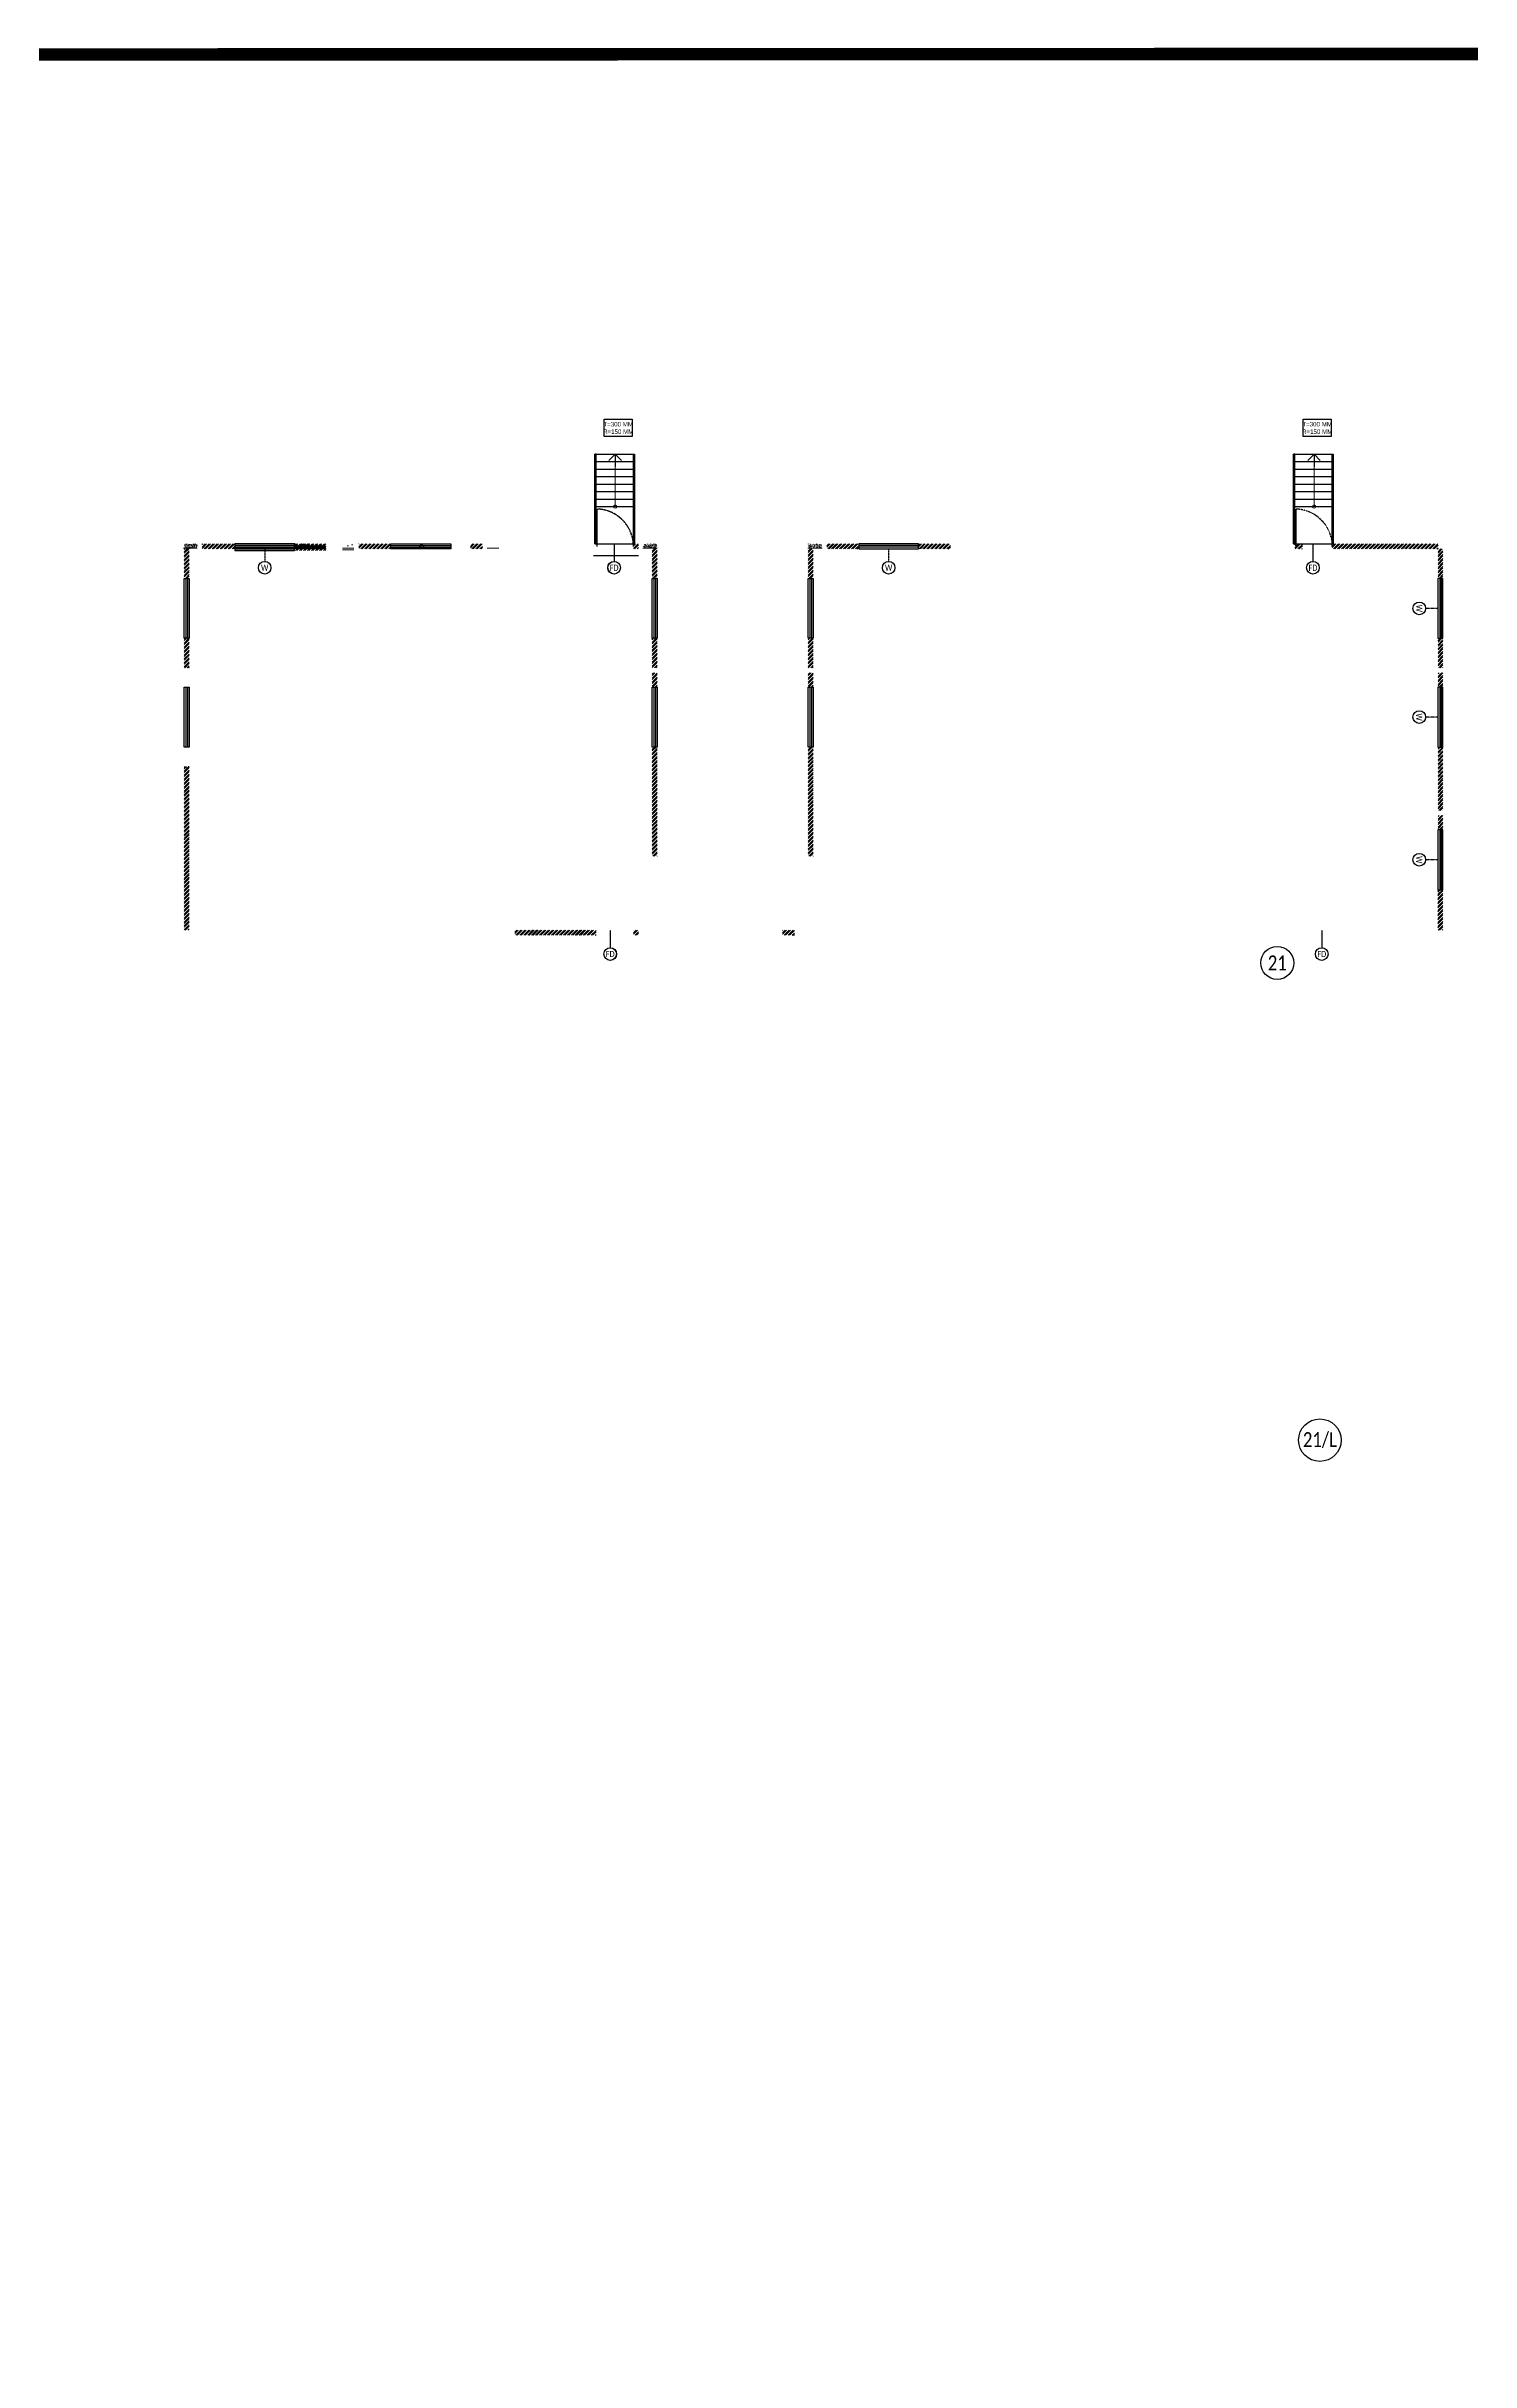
# Model space of a CAD drawing. Header units: feet. Extents: x -99009 to 3252343, y -11094690 to 9035152.
# Drawn here: x 1484897 to 1541965, y -1122298 to -1029502 of the extents above; entities that cross this region are included whole.
import ezdxf

# ---------------------------------------------------------------- set-up
doc = ezdxf.new("R2010")
doc.units = ezdxf.units.FT
doc.linetypes.add('HIDDEN', pattern=[0.375, 0.25, -0.125])
doc.linetypes.add('HIDDEN2', pattern=[0.1875, 0.125, -0.0625])
for name, color, linetype in [('DOOR', 5, 'Continuous'), ('HATCH', 252, 'Continuous'), ('TEXT DETAILS', 190, 'Continuous'), ('TEXT HEADING', 30, 'Continuous'), ('WALL DIMENSIONS', 40, 'Continuous'), ('WINDOW', 5, 'Continuous')]:
    doc.layers.add(name, color=color, linetype=linetype)
for name, color, linetype, lineweight in [('ELEVATION', 2, 'Continuous', 25), ('ELEVATION 1', 254, 'Continuous', 15), ('PLOT', 1, 'Continuous', 15)]:
    doc.layers.add(name, color=color, linetype=linetype, lineweight=lineweight)
doc.layers.add('HATCH WALL', color=7, linetype='Continuous', true_color=0x7d7d7d)
doc.styles.add('ARIAL NARROW', font='ARIALN.TTF')
doc.styles.add('CALIBRI', font='calibri.ttf', dxfattribs={"width": 0.8})
doc.dimstyles.new('MERAKI 100', dxfattribs={"dimtxt": 1250, "dimasz": 500, "dimexe": 150, "dimexo": 0, "dimgap": 0, "dimtad": 0, "dimdec": 0, "dimzin": 0, "dimdsep": 46, "dimtxsty": 'CALIBRI', "dimblk": 'OPEN90', "dimcen": 0, "dimclrd": 8, "dimclre": 8, "dimclrt": 256, "dimadec": 0, "dimazin": 0, "dimtfac": 1, "dimtdec": 0, "dimtix": 1, "dimtofl": 0, "dimtmove": 0, "dimatfit": 0, "dimldrblk": 'OPEN90', "dimfxl": 1, "dimtolj": 1, "dimtzin": 0, "dimlwd": -1, "dimlwe": -1, "dimarcsym": 1})
pattern_1 = [(45, (1408534.09, -1049448.1), (-79.54951, 79.54951), []), (45, (1408587.13, -1049448.1), (-79.54951, 79.54951), [])]
pattern_2 = [(45, (1408269.09, -1049448.1), (-79.54951, 79.54951), []), (45, (1408322.13, -1049448.1), (-79.54951, 79.54951), [])]
pattern_3 = [(45, (1408799.09, -1049448.1), (-79.54951, 79.54951), []), (45, (1408852.13, -1049448.1), (-79.54951, 79.54951), [])]
pattern_4 = [(45, (2027565.61, -1110943.71), (-79.549513, 79.549513), []), (45, (2027618.64, -1110943.71), (-79.549513, 79.549513), [])]
pattern_5 = [(45, (1408504.09, -1049448.1), (-79.54951, 79.54951), []), (45, (1408557.13, -1049448.1), (-79.54951, 79.54951), [])]
pattern_6 = [(45, (2027565.61, -1110943.71), (-79.549513, 79.549513), []), (45, (2027618.64, -1110943.71), (-79.549513, 79.549513), [])]
pattern_7 = [(45, (1408534.09, -1049448.1), (-79.54951, 79.54951), []), (45, (1408587.13, -1049448.1), (-79.54951, 79.54951), [])]
pattern_8 = [(230, (947182.8, -296692.2), (-1821.8467, 159.3909), [190.5, -2095.5]), (175, (947182.8, -296692.2), (352.4342, -1910.5685), [152.4, -1676.406]), (280.45144, (947031, -296678.9), (-1469.4125, -1751.1775), [161.9, -1780.9024]), (226.1842, (947182.8, -297200.2), (-2710.7904, 420.4233), [285.75, -3143.25]), (276.63556, (946957, -297165.2), (-2374.041, -2474.261), [242.85, -2671.356]), (171.18415, (947182.8, -297200.2), (-2374.041, -2474.261), [228.6, -2514.597]), (201, (946928.8, -297073.2), (-1516.144, 1022.652), [190.5, -2095.5]), (146, (946928.8, -297073.2), (-618.0203, -1841.8797), [152.4, -1676.4]), (251.45144, (946802.5, -296988), (-2134.1642, -819.2277), [161.9, -1780.8994]), (217.5, (947182.84, -296692.2), (-30.88603, -845.5504), [0, -1656.08, 0, -1701.8, 0, -1682.75]), (187.5, (947182.8, -296692.2), (-668.1966, -1001.80575), [0, -970.28, 0, -1617.98, 0, -641.35]), (147.5, (947749.26, -296692.2), (-1355.90595, 57.28744), [0, -635, 0, -1981.2, 0, -2628.9]), (137.5, (948003.3, -296692.2), (-1481.2918, -254.2649), [0, -825.5, 0, -1315.72, 0, -1866.9])]
pattern_9 = [(45, (1408536.51, -1049448.12), (-79.54951, 79.54951), []), (45, (1408589.54, -1049448.12), (-79.54951, 79.54951), [])]
pattern_10 = [(45, (2109542.63, -1134777.85), (-79.549513, 79.549513), []), (45, (2109595.66, -1134777.85), (-79.549513, 79.549513), [])]
pattern_11 = [(230, (947182.8, -296692.2), (-1821.8467, 159.3909), [190.5, -2095.5]), (175, (947182.8, -296692.2), (352.4342, -1910.5685), [152.4, -1676.406]), (280.45144, (947031, -296678.9), (-1469.4125, -1751.1775), [161.9, -1780.9024]), (226.1842, (947182.8, -297200.2), (-2710.7904, 420.4233), [285.75, -3143.25]), (276.63556, (946957, -297165.2), (-2374.041, -2474.261), [242.85, -2671.356]), (171.18415, (947182.8, -297200.2), (-2374.041, -2474.261), [228.6, -2514.597]), (201, (946928.8, -297073.2), (-1516.144, 1022.652), [190.5, -2095.5]), (146, (946928.8, -297073.2), (-618.0203, -1841.8797), [152.4, -1676.4]), (251.45144, (946802.5, -296988), (-2134.1642, -819.2277), [161.9, -1780.8994]), (217.5, (947182.84, -296692.2), (-30.88603, -845.5504), [0, -1656.08, 0, -1701.8, 0, -1682.75]), (187.5, (947182.8, -296692.2), (-668.1966, -1001.80575), [0, -970.28, 0, -1617.98, 0, -641.35]), (147.5, (947749.26, -296692.2), (-1355.90595, 57.28744), [0, -635, 0, -1981.2, 0, -2628.9]), (137.5, (948003.3, -296692.2), (-1481.2918, -254.2649), [0, -825.5, 0, -1315.72, 0, -1866.9])]
pattern_12 = [(270, (1493648.509, -1049515.619), (12.5, -1e-14), [])]
pattern_13 = [(45, (1408536.51, -1049448.12), (-79.54951, 79.54951), []), (45, (1408589.54, -1049448.12), (-79.54951, 79.54951), [])]
pattern_14 = [(45, (1408271.51, -1049448.12), (-79.54951, 79.54951), []), (45, (1408324.54, -1049448.12), (-79.54951, 79.54951), [])]
pattern_15 = [(45, (1408504.09, -1055166.74), (-79.54951, 79.54951), []), (45, (1408557.13, -1055166.74), (-79.54951, 79.54951), [])]

# ---------------------------------------------------------------- blocks, each defined once
blk = doc.blocks.new('_Open90')
at = {"color": 0, "linetype": 'ByBlock', "lineweight": -2}
for p, q in [((0, 0), (-1, 0)), ((-0.5, 0.5), (0, 0)), ((0, 0), (-0.5, -0.5))]:
    blk.add_line(p, q, dxfattribs=at)
blk = doc.blocks.new('FDWEST')
at = {"layer": 'TEXT DETAILS', "linetype": 'HIDDEN', "ltscale": 0.5}
blk.add_lwpolyline([(0, 200), (0, -500)], dxfattribs=at)
at = {"layer": 'TEXT DETAILS'}
blk.add_circle((0, -753), 253, dxfattribs=at)
at = {"layer": 'TEXT DETAILS', "insert": (0, -753), "char_height": 250, "width": 261.9, "attachment_point": 5, "style": 'CALIBRI'}
blk.add_mtext('FD', dxfattribs=at)
blk = doc.blocks.new('DOOR 123')
blk.add_lwpolyline([(-1381, 0), (-1381, 1500, -0.410737)], format="xyb")
at = {"linetype": 'HIDDEN2'}
blk.add_lwpolyline([(-1381, 1499, -0.404482), (69, 0)], format="xyb", dxfattribs=at)
blk = doc.blocks.new('TEXT')
at = {"layer": 'TEXT DETAILS'}
blk.add_lwpolyline([(281123, 137706), (282246, 137706), (282246, 137015), (281123, 137015)], close=True, dxfattribs=at)
at = {"layer": 'TEXT DETAILS', "insert": (281684, 137360), "char_height": 180, "width": 1127.29, "attachment_point": 5, "style": 'ARIAL NARROW'}
blk.add_mtext('T=300 MM\\PR=150 MM', dxfattribs=at)
blk = doc.blocks.new('W-1800 X 1500')
for p, q in [((223841, 228100), (221441, 228100)), ((223841, 228035), (221441, 228035))]:
    blk.add_line(p, q)
blk.add_lwpolyline([(221441, 228167), (223841, 228167), (223841, 227967), (221441, 227967)], close=True)
blk = doc.blocks.new('W-3')
for p, q in [((1200, 33), (-1200, 33)), ((1200, -33), (-1200, -33))]:
    blk.add_line(p, q)
blk.add_lwpolyline([(-1200, 100), (1200, 100), (1200, -100), (-1200, -100)], close=True)
blk = doc.blocks.new('W')
at = {"layer": 'TEXT DETAILS', "linetype": 'HIDDEN', "ltscale": 0.5}
blk.add_lwpolyline([(0, 0), (0, -500)], dxfattribs=at)
at = {"layer": 'TEXT DETAILS'}
blk.add_circle((0, -753), 253, dxfattribs=at)
at = {"layer": 'TEXT DETAILS', "insert": (0, -753), "char_height": 250, "width": 261.9, "attachment_point": 5, "style": 'CALIBRI'}
blk.add_mtext('W', dxfattribs=at)
blk = doc.blocks.new('SD')
at = {"layer": 'ELEVATION'}
for points in [[(338430, 41255), (338394, 41255), (338394, 44855), (338430, 44855)], [(339930, 43355), (339980, 43355), (339980, 44855), (339930, 44855)], [(339930, 41255), (339980, 41255), (339980, 43355), (339930, 43355)]]:
    blk.add_lwpolyline(points, close=True, dxfattribs=at)
for points in [[(339930, 44855), (338430, 44855)], [(339980, 44855), (339980, 41255)], [(339930, 43355), (338394, 43355)], [(339930, 43055), (338430, 43055)], [(339930, 42755), (338430, 42755)], [(339930, 42455), (338430, 42455)], [(339930, 42155), (338430, 42155)], [(339930, 41855), (338430, 41855)], [(339930, 41555), (338430, 41555)], [(339930, 41255), (338430, 41255)]]:
    blk.add_lwpolyline(points, dxfattribs=at)
at = {"layer": 'ELEVATION 1'}
blk.add_circle((339162, 43355), 67.1, dxfattribs=at)
at = {"rotation": 180}
blk.add_blockref('FDWEST', (339205, 45055), dxfattribs=at)
at = {"layer": 'DOOR', "rotation": 180}
blk.add_blockref('DOOR 123', (338499, 44955), dxfattribs=at)
at = {"layer": 'ELEVATION 1'}
blk.add_leader([(339162, 41255), (339162, 43355)], dimstyle='MERAKI 100', override={"dimtxt": 50, "dimasz": 500, "dimgap": 0, "dimtad": 0}, dxfattribs=at)

msp = doc.modelspace()

# ---------------------------------------------------------------- hatches: boundary and pattern name
at = {"layer": 'HATCH'}
h = msp.add_hatch(dxfattribs=at)
h.set_pattern_fill('ANSI31', color=256, scale=100, angle=315)
h.set_pattern_definition([(90, (2622338.818, -1172439.33), (-12.5, 8e-16), [])])
h.paths.add_polyline_path([(1490421.09425, -1049598.09856), (1490936.09009, -1049598.09856), (1490936.09009, -1049623.09856), (1490421.09425, -1049623.09856)])
h = msp.add_hatch(dxfattribs=at)
h.set_pattern_fill('ANSI31', color=256, scale=100, angle=315)
h.set_pattern_definition([(90, (2622341.233, -1172439.351), (-12.5, 7e-15), [])])
h.paths.add_polyline_path([(1490423.50932, -1049598.11903), (1490938.50515, -1049598.11903), (1490938.50515, -1049623.11903), (1490423.50932, -1049623.11903)])
at = {"layer": 'HATCH', "lineweight": 0}
h = msp.add_hatch(dxfattribs=at)
h.set_pattern_fill('ANSI31', color=256, scale=100, angle=225)
h.set_pattern_definition([(270, (1493646.094, -1049583.119), (12.5, -5e-15), [])])
h.paths.add_polyline_path([(1496771.09425, -1049665.61903), (1497221.09425, -1049665.61903), (1497221.09425, -1049690.61903), (1496771.09425, -1049690.61903)])
h = msp.add_hatch(dxfattribs=at)
h.set_pattern_fill('ANSI31', color=256, scale=100, angle=225)
h.set_pattern_definition(pattern_12)
h.paths.add_polyline_path([(1496773.50932, -1049598.11903), (1497223.50932, -1049598.11903), (1497223.50932, -1049623.11903), (1496773.50932, -1049623.11903)])
h = msp.add_hatch(dxfattribs=at)
h.set_pattern_fill('ANSI31', color=256, scale=100, angle=315)
h.set_pattern_definition(pattern_12)
h.paths.add_polyline_path([(1503023.50932, -1049598.11903), (1502573.50932, -1049598.11903), (1502573.50932, -1049623.11903), (1503023.50932, -1049623.11903)])
at = {"layer": 'HATCH'}
h = msp.add_hatch(dxfattribs=at)
h.set_pattern_fill('ANSI31', color=256, scale=100, angle=225)
h.set_pattern_definition([(90, (2645860.123, -1172439.33), (-12.5, 3e-16), [])])
h.paths.add_polyline_path([(1509371.09425, -1049598.09856), (1508821.09842, -1049598.09856), (1508821.09842, -1049623.09856), (1509371.09425, -1049623.09856)])
h = msp.add_hatch(dxfattribs=at)
h.set_pattern_fill('ANSI31', color=256, scale=100, angle=225)
h.set_pattern_definition([(90, (2645862.538, -1172439.351), (-12.5, 7e-15), [])])
h.paths.add_polyline_path([(1509373.50932, -1049598.11903), (1508823.51348, -1049598.11903), (1508823.51348, -1049623.11903), (1509373.50932, -1049623.11903)])
h = msp.add_hatch(dxfattribs=at)
h.set_pattern_fill('ANSI31', color=256, scale=100, angle=315)
h.set_pattern_definition([(90, (2646130.015, -1172439.33), (-12.5, 8e-16), [])])
h.paths.add_polyline_path([(1515421.09425, -1049598.09856), (1515971.09009, -1049598.09856), (1515971.09009, -1049623.09856), (1515421.09425, -1049623.09856)])
at = {"layer": 'HATCH WALL'}
h = msp.add_hatch(dxfattribs=at)
h.set_pattern_fill('ANSI32', color=256, scale=300, style=0)
h.set_pattern_definition(pattern_1)
h.paths.add_polyline_path([(1508421.09842, -1049648.09856), (1508621.09842, -1049648.09856), (1508621.09842, -1049448.09856), (1508421.09842, -1049448.09856)])
h.paths.add_polyline_path([(1491136.09009, -1049648.09856), (1492446.09425, -1049648.09856), (1492446.09425, -1049448.09856), (1491136.09009, -1049448.09856)])
h = msp.add_hatch(dxfattribs=at)
h.set_pattern_fill('ANSI32', color=256, scale=300, style=0)
h.set_pattern_definition(pattern_7)
h.paths.add_polyline_path([(1508421.09842, -1049648.09856), (1508621.09842, -1049648.09856), (1508621.09842, -1049448.09856), (1508421.09842, -1049448.09856)])
h.paths.add_polyline_path([(1491136.09009, -1049648.09856), (1492446.09425, -1049648.09856), (1492446.09425, -1049448.09856), (1491136.09009, -1049448.09856)])
h = msp.add_hatch(dxfattribs=at)
h.set_pattern_fill('ANSI32', color=256, scale=300, style=0)
h.set_pattern_definition(pattern_1)
h.paths.add_polyline_path([(1508421.09842, -1049648.09856), (1508621.09842, -1049648.09856), (1508621.09842, -1049448.09856), (1508421.09842, -1049448.09856)])
h.paths.add_polyline_path([(1491136.09009, -1049648.09856), (1492446.09425, -1049648.09856), (1492446.09425, -1049448.09856), (1491136.09009, -1049448.09856)])
h = msp.add_hatch(dxfattribs=at)
h.set_pattern_fill('ANSI32', color=256, scale=300, style=0)
h.set_pattern_definition(pattern_7)
h.paths.add_polyline_path([(1508421.09842, -1049648.09856), (1508621.09842, -1049648.09856), (1508621.09842, -1049448.09856), (1508421.09842, -1049448.09856)])
h.paths.add_polyline_path([(1491136.09009, -1049648.09856), (1492446.09425, -1049648.09856), (1492446.09425, -1049448.09856), (1491136.09009, -1049448.09856)])
h = msp.add_hatch(dxfattribs=at)
h.set_pattern_fill('ANSI32', color=256, scale=300, angle=360, style=0)
h.set_pattern_definition(pattern_9)
h.paths.add_polyline_path([(1508423.51348, -1049648.11903), (1508623.51348, -1049648.11903), (1508623.51348, -1049448.11903), (1508423.51348, -1049448.11903)])
h.paths.add_polyline_path([(1491138.50515, -1049648.11903), (1492448.50932, -1049648.11903), (1492448.50932, -1049448.11903), (1491138.50515, -1049448.11903)])
h = msp.add_hatch(dxfattribs=at)
h.set_pattern_fill('ANSI32', color=256, scale=300, angle=360, style=0)
h.set_pattern_definition(pattern_13)
h.paths.add_polyline_path([(1508423.51348, -1049648.11903), (1508623.51348, -1049648.11903), (1508623.51348, -1049448.11903), (1508423.51348, -1049448.11903)])
h.paths.add_polyline_path([(1491138.50515, -1049648.11903), (1492448.50932, -1049648.11903), (1492448.50932, -1049448.11903), (1491138.50515, -1049448.11903)])
h = msp.add_hatch(dxfattribs=at)
h.set_pattern_fill('ANSI32', color=256, scale=300, angle=360, style=0)
h.set_pattern_definition(pattern_9)
h.paths.add_polyline_path([(1508423.51348, -1049648.11903), (1508623.51348, -1049648.11903), (1508623.51348, -1049448.11903), (1508423.51348, -1049448.11903)])
h.paths.add_polyline_path([(1491138.50515, -1049648.11903), (1492448.50932, -1049648.11903), (1492448.50932, -1049448.11903), (1491138.50515, -1049448.11903)])
h = msp.add_hatch(dxfattribs=at)
h.set_pattern_fill('ANSI32', color=256, scale=300, angle=360, style=0)
h.set_pattern_definition(pattern_13)
h.paths.add_polyline_path([(1508423.51348, -1049648.11903), (1508623.51348, -1049648.11903), (1508623.51348, -1049448.11903), (1508423.51348, -1049448.11903)])
h.paths.add_polyline_path([(1491138.50515, -1049648.11903), (1492448.50932, -1049648.11903), (1492448.50932, -1049448.11903), (1491138.50515, -1049448.11903)])
h = msp.add_hatch(dxfattribs=at)
h.set_pattern_fill('ANSI32', color=256, scale=300, style=0)
h.set_pattern_definition(pattern_1)
h.paths.add_polyline_path([(1494846.09425, -1049648.09856), (1496091.09425, -1049648.09856), (1496091.09425, -1049448.09856), (1494846.09425, -1049448.09856)])
h = msp.add_hatch(dxfattribs=at)
h.set_pattern_fill('ANSI32', color=256, scale=300, style=0)
h.set_pattern_definition([(45, (1408534.09, -1049515.62), (-79.54951, 79.54951), []), (45, (1408587.13, -1049515.62), (-79.54951, 79.54951), [])])
h.paths.add_polyline_path([(1494846.09425, -1049715.61903), (1496091.09425, -1049715.61903), (1496091.09425, -1049515.61903), (1494846.09425, -1049515.61903)])
h = msp.add_hatch(dxfattribs=at)
h.set_pattern_fill('ANSI32', color=256, scale=300, angle=360, style=0)
h.set_pattern_definition(pattern_13)
h.paths.add_polyline_path([(1494848.50932, -1049648.11903), (1496093.50932, -1049648.11903), (1496093.50932, -1049448.11903), (1494848.50932, -1049448.11903)])
at = {"layer": 'HATCH WALL', "lineweight": 0}
h = msp.add_hatch(dxfattribs=at)
h.set_pattern_fill('ANSI32', color=256, scale=300, style=0)
h.set_pattern_definition([(45, (2103488.69, -1134777.83), (-79.549513, 79.549513), []), (45, (2103541.72, -1134777.83), (-79.549513, 79.549513), [])])
h.paths.add_polyline_path([(1495284.65942, -1049448.10443), (1495284.65942, -1049448.09856), (1495044.57449, -1049448.09856), (1495044.57449, -1049648.09856), (1495234.65942, -1049648.09856), (1495234.65942, -1049448.10443)])
h = msp.add_hatch(dxfattribs=at)
h.set_pattern_fill('ANSI32', color=256, scale=300, style=0)
h.set_pattern_definition([(45, (2103712.19, -1134777.83), (-79.549513, 79.549513), []), (45, (2103765.22, -1134777.83), (-79.549513, 79.549513), [])])
h.paths.add_polyline_path([(1495508.15942, -1049448.10443), (1495508.15942, -1049448.09856), (1495268.07449, -1049448.09856), (1495268.07449, -1049648.09856), (1495458.15942, -1049648.09856), (1495458.15942, -1049448.10443)])
h = msp.add_hatch(dxfattribs=at)
h.set_pattern_fill('ANSI32', color=256, scale=300, angle=360, style=0)
h.set_pattern_definition(pattern_10)
h.paths.add_polyline_path([(1498698.50932, -1049648.11903), (1497423.50932, -1049648.11903), (1497423.50932, -1049448.11903), (1498698.50932, -1049448.11903)])
h = msp.add_hatch(dxfattribs=at)
h.set_pattern_fill('ANSI32', color=256, scale=300, angle=360, style=0)
h.set_pattern_definition(pattern_10)
h.paths.add_polyline_path([(1498698.50932, -1049648.11903), (1497423.50932, -1049648.11903), (1497423.50932, -1049448.11903), (1498698.50932, -1049448.11903)])
h = msp.add_hatch(dxfattribs=at)
h.set_pattern_fill('ANSI32', color=256, scale=300, angle=360, style=0)
h.set_pattern_definition([(45, (2108285.8, -1134777.85), (-79.549513, 79.549513), []), (45, (2108338.83, -1134777.85), (-79.549513, 79.549513), [])])
h.paths.add_polyline_path([(1500081.76312, -1049448.1249), (1500081.76312, -1049448.11903), (1499841.67818, -1049448.11903), (1499841.67818, -1049648.11903), (1500031.76312, -1049648.11903), (1500031.76312, -1049448.1249)])
h = msp.add_hatch(dxfattribs=at)
h.set_pattern_fill('ANSI32', color=256, scale=300, angle=360, style=0)
h.set_pattern_definition([(45, (2110332.71, -1134777.85), (-79.549513, 79.549513), []), (45, (2110385.74, -1134777.85), (-79.549513, 79.549513), [])])
h.paths.add_polyline_path([(1502128.67919, -1049448.1249), (1502128.67919, -1049448.11903), (1501888.59425, -1049448.11903), (1501888.59425, -1049648.11903), (1502373.50932, -1049648.11903), (1502373.50932, -1049448.1249)])
at = {"layer": 'HATCH WALL'}
h = msp.add_hatch(dxfattribs=at)
h.set_pattern_fill('ANSI32', color=256, scale=300, style=0)
h.set_pattern_definition(pattern_1)
h.paths.add_polyline_path([(1516171.09009, -1049648.09856), (1517446.09425, -1049648.09856), (1517446.09425, -1049448.09856), (1516171.09009, -1049448.09856)])
h = msp.add_hatch(dxfattribs=at)
h.set_pattern_fill('ANSI32', color=256, scale=300, style=0)
h.set_pattern_definition(pattern_1)
h.paths.add_polyline_path([(1519846.09425, -1049648.09856), (1521121.09842, -1049648.09856), (1521121.09842, -1049448.09856), (1519846.09425, -1049448.09856)])
h = msp.add_hatch(dxfattribs=at)
h.set_pattern_fill('ANSI32', color=256, scale=300)
h.set_pattern_definition(pattern_6)
h.paths.add_polyline_path([(1535221.09009, -1049448.18349), (1534921.09009, -1049448.18349), (1534921.09009, -1049648.09856), (1535221.09009, -1049648.09856)])
h = msp.add_hatch(dxfattribs=at)
h.set_pattern_fill('ANSI32', color=252, scale=300)
h.set_pattern_definition(pattern_6)
h.paths.add_polyline_path([(1536421.09009, -1049648.09856), (1540656.09425, -1049648.09856), (1540656.09425, -1049448.09856), (1536421.09009, -1049448.09856)])
h = msp.add_hatch(dxfattribs=at)
h.set_pattern_fill('ANSI32', color=256, scale=300, style=0)
h.set_pattern_definition([(45, (1408799.09, -1049448.1), (-79.54951, 79.54951), []), (45, (1408852.13, -1049448.1), (-79.54951, 79.54951), [])])
h.paths.add_polyline_path([(1490621.09425, -1050829.14516), (1490621.09419, -1049623.09856), (1490421.09419, -1049623.09856), (1490421.09425, -1050829.14516)])
h = msp.add_hatch(dxfattribs=at)
h.set_pattern_fill('ANSI32', color=256, scale=300, angle=360, style=0)
h.set_pattern_definition([(45, (1408801.51, -1049448.12), (-79.54951, 79.54951), []), (45, (1408854.54, -1049448.12), (-79.54951, 79.54951), [])])
h.paths.add_polyline_path([(1490623.50932, -1050829.16563), (1490623.50925, -1049623.11903), (1490423.50925, -1049623.11903), (1490423.50932, -1050829.16563)])
h = msp.add_hatch(dxfattribs=at)
h.set_pattern_fill('ANSI32', color=256, scale=300, style=0)
h.set_pattern_definition(pattern_2)
h.paths.add_polyline_path([(1509371.09432, -1050829.14516), (1509371.09425, -1049623.09856), (1509171.09425, -1049623.09856), (1509171.09432, -1050829.14516)])
h = msp.add_hatch(dxfattribs=at)
h.set_pattern_fill('ANSI32', color=256, scale=300, angle=360, style=0)
h.set_pattern_definition(pattern_14)
h.paths.add_polyline_path([(1509373.50938, -1050829.16563), (1509373.50932, -1049623.11903), (1509173.50932, -1049623.11903), (1509173.50938, -1050829.16563)])
h = msp.add_hatch(dxfattribs=at)
h.set_pattern_fill('ANSI32', color=256, scale=300, style=0)
h.set_pattern_definition(pattern_3)
h.paths.add_polyline_path([(1515621.09432, -1050829.14516), (1515621.09425, -1049648.09856), (1515421.09425, -1049648.09856), (1515421.09432, -1050829.14516)])
h = msp.add_hatch(dxfattribs=at)
h.set_pattern_fill('ANSI32', color=256, scale=300, style=0)
h.set_pattern_definition(pattern_4)
h.paths.add_polyline_path([(1540656.09419, -1050829.14516), (1540656.09425, -1049648.09856), (1540856.09425, -1049648.09856), (1540856.09419, -1050829.14516)])
h = msp.add_hatch(dxfattribs=at)
h.set_pattern_fill('ANSI32', color=256, scale=300, style=0)
h.set_pattern_definition([(45, (1408799.09, -1049448.1), (-79.54951, 79.54951), []), (45, (1408852.13, -1049448.1), (-79.54951, 79.54951), [])])
h.paths.add_polyline_path([(1490621.09432, -1054410.19176), (1490621.09425, -1053229.14516), (1490421.09425, -1053229.14516), (1490421.09432, -1054410.19176)])
h = msp.add_hatch(dxfattribs=at)
h.set_pattern_fill('ANSI32', color=256, scale=300, angle=360, style=0)
h.set_pattern_definition([(45, (1408801.51, -1049448.12), (-79.54951, 79.54951), []), (45, (1408854.54, -1049448.12), (-79.54951, 79.54951), [])])
h.paths.add_polyline_path([(1490623.50938, -1054410.21223), (1490623.50932, -1053229.16563), (1490423.50932, -1053229.16563), (1490423.50938, -1054410.21223)])
h = msp.add_hatch(dxfattribs=at)
h.set_pattern_fill('ANSI32', color=256, scale=300, angle=360, style=0)
h.set_pattern_definition([(45, (1408801.51, -1049448.12), (-79.54951, 79.54951), []), (45, (1408854.54, -1049448.12), (-79.54951, 79.54951), [])])
h.paths.add_polyline_path([(1490623.50938, -1054410.21223), (1490623.50932, -1053229.16563), (1490423.50932, -1053229.16563), (1490423.50938, -1054410.21223)])
h = msp.add_hatch(dxfattribs=at)
h.set_pattern_fill('ANSI32', color=256, scale=300, style=0)
h.set_pattern_definition([(45, (1408269.09, -1049448.1), (-79.54951, 79.54951), []), (45, (1408322.13, -1049448.1), (-79.54951, 79.54951), [])])
h.paths.add_polyline_path([(1509371.09432, -1054410.19176), (1509371.09425, -1053229.14516), (1509171.09425, -1053229.14516), (1509171.09432, -1054410.19176)])
h = msp.add_hatch(dxfattribs=at)
h.set_pattern_fill('ANSI32', color=256, scale=300, angle=360, style=0)
h.set_pattern_definition([(45, (1408271.51, -1049448.12), (-79.54951, 79.54951), []), (45, (1408324.54, -1049448.12), (-79.54951, 79.54951), [])])
h.paths.add_polyline_path([(1509373.50938, -1054410.21223), (1509373.50932, -1053229.16563), (1509173.50932, -1053229.16563), (1509173.50938, -1054410.21223)])
h = msp.add_hatch(dxfattribs=at)
h.set_pattern_fill('ANSI32', color=256, scale=300, angle=360, style=0)
h.set_pattern_definition(pattern_14)
h.paths.add_polyline_path([(1509373.50938, -1054410.21223), (1509373.50932, -1053229.16563), (1509173.50932, -1053229.16563), (1509173.50938, -1054410.21223)])
h = msp.add_hatch(dxfattribs=at)
h.set_pattern_fill('ANSI32', color=256, scale=300, style=0)
h.set_pattern_definition(pattern_3)
h.paths.add_polyline_path([(1515621.09432, -1054410.19176), (1515621.09425, -1053229.14516), (1515421.09425, -1053229.14516), (1515421.09432, -1054410.19176)])
h = msp.add_hatch(dxfattribs=at)
h.set_pattern_fill('ANSI32', color=256, scale=300, style=0)
h.set_pattern_definition(pattern_5)
h.paths.add_polyline_path([(1540656.09419, -1054410.19176), (1540656.09425, -1053229.14516), (1540856.09425, -1053229.14516), (1540856.09419, -1054410.19176)])
h = msp.add_hatch(dxfattribs=at)
h.set_pattern_fill('ANSI32', color=256, scale=300, style=0)
h.set_pattern_definition(pattern_2)
h.paths.add_polyline_path([(1509371.09432, -1055185.64516), (1509371.09425, -1054610.19176), (1509171.09425, -1054610.19176), (1509171.09432, -1055185.64516)])
h = msp.add_hatch(dxfattribs=at)
h.set_pattern_fill('ANSI32', color=256, scale=300, angle=360, style=0)
h.set_pattern_definition(pattern_14)
h.paths.add_polyline_path([(1509373.50938, -1055185.66563), (1509373.50932, -1054610.21223), (1509173.50932, -1054610.21223), (1509173.50938, -1055185.66563)])
h = msp.add_hatch(dxfattribs=at)
h.set_pattern_fill('ANSI32', color=256, scale=300, style=0)
h.set_pattern_definition(pattern_3)
h.paths.add_polyline_path([(1515621.09432, -1055185.64516), (1515621.09425, -1054610.19176), (1515421.09425, -1054610.19176), (1515421.09432, -1055185.64516)])
h = msp.add_hatch(dxfattribs=at)
h.set_pattern_fill('ANSI32', color=256, scale=300, style=0)
h.set_pattern_definition(pattern_5)
h.paths.add_polyline_path([(1540656.09419, -1055185.64516), (1540656.09425, -1054610.19176), (1540856.09425, -1054610.19176), (1540856.09419, -1055185.64516)])
h = msp.add_hatch(dxfattribs=at)
h.set_pattern_fill('ANSI32', color=256, scale=300, style=0)
h.set_pattern_definition(pattern_2)
h.paths.add_polyline_path([(1509371.09425, -1061958.09856), (1509371.09425, -1057585.64516), (1509171.09425, -1057585.64516), (1509171.09425, -1061958.09856)])
h = msp.add_hatch(dxfattribs=at)
h.set_pattern_fill('ANSI32', color=256, scale=300, angle=360, style=0)
h.set_pattern_definition(pattern_14)
h.paths.add_polyline_path([(1509373.50932, -1061958.11903), (1509373.50932, -1057585.66563), (1509173.50932, -1057585.66563), (1509173.50932, -1061958.11903)])
h = msp.add_hatch(dxfattribs=at)
h.set_pattern_fill('ANSI32', color=256, scale=300, style=0)
h.set_pattern_definition(pattern_3)
h.paths.add_polyline_path([(1515621.09425, -1061958.09856), (1515621.09425, -1057585.64516), (1515421.09425, -1057585.64516), (1515421.09425, -1061958.09856)])
h = msp.add_hatch(dxfattribs=at)
h.set_pattern_fill('ANSI32', color=256, scale=300, style=0)
h.set_pattern_definition(pattern_5)
h.paths.add_polyline_path([(1540656.09425, -1060128.83452), (1540656.09425, -1057585.64516), (1540856.09425, -1057585.64516), (1540856.09425, -1060128.83452)])
h = msp.add_hatch(dxfattribs=at)
h.set_pattern_fill('ANSI32', color=256, scale=300, style=0)
h.set_pattern_definition([(45, (1408799.14, -1054580.05), (-79.54951, 79.54951), []), (45, (1408852.17, -1054580.05), (-79.54951, 79.54951), [])])
h.paths.add_polyline_path([(1490621.13794, -1064929.09856), (1490621.13794, -1058361.09856), (1490421.13794, -1058361.09856), (1490421.13794, -1064929.09856)])
h = msp.add_hatch(dxfattribs=at)
h.set_pattern_fill('ANSI32', color=256, scale=300, angle=360, style=0)
h.set_pattern_definition([(45, (1408801.55, -1054580.07), (-79.54951, 79.54951), []), (45, (1408854.59, -1054580.07), (-79.54951, 79.54951), [])])
h.paths.add_polyline_path([(1490623.553, -1064929.11903), (1490623.553, -1058361.11903), (1490423.553, -1058361.11903), (1490423.553, -1064929.11903)])
h = msp.add_hatch(dxfattribs=at)
h.set_pattern_fill('ANSI32', color=256, scale=300, style=0)
h.set_pattern_definition(pattern_15)
h.paths.add_polyline_path([(1540656.09419, -1060904.28792), (1540656.09425, -1060328.83452), (1540856.09425, -1060328.83452), (1540856.09419, -1060904.28792)])
h = msp.add_hatch(dxfattribs=at)
h.set_pattern_fill('ANSI32', color=256, scale=300, style=0)
h.set_pattern_definition(pattern_15)
h.paths.add_polyline_path([(1540646.13672, -1064929.09856), (1540656.09425, -1063304.28792), (1540856.09425, -1063304.28792), (1540846.13672, -1064929.09856)])
h = msp.add_hatch(dxfattribs=at)
h.set_pattern_fill('ANSI32', color=256, scale=300, style=0)
h.set_pattern_definition([(45, (1281943.05, -1293096.42), (-79.549513, 79.549513), []), (45, (1281996.08, -1293096.42), (-79.549513, 79.549513), [])])
h.paths.add_polyline_path([(1503671.17919, -1065129.09856), (1506921.09842, -1065129.09856), (1506921.09842, -1064929.09856), (1503671.17919, -1064929.09856)])
h = msp.add_hatch(dxfattribs=at)
h.set_pattern_fill('ANSI32', color=256, scale=300, angle=360, style=0)
h.set_pattern_definition([(45, (1281945.47, -1293096.44), (-79.549513, 79.549513), []), (45, (1281998.5, -1293096.44), (-79.549513, 79.549513), [])])
h.paths.add_polyline_path([(1503673.59425, -1065129.11903), (1506923.51348, -1065129.11903), (1506923.51348, -1064929.11903), (1503673.59425, -1064929.11903)])
h = msp.add_hatch(dxfattribs=at)
h.set_pattern_fill('ANSI32', color=256, scale=300, style=0)
h.set_pattern_definition([(45, (1286724.05, -1293096.42), (-79.549513, 79.549513), []), (45, (1286777.08, -1293096.42), (-79.549513, 79.549513), [])])
h.paths.add_polyline_path([(1508421.09842, -1065129.09856), (1508627.41195, -1065129.09856), (1508627.41195, -1064929.09856), (1508421.09842, -1064929.09856)])
h = msp.add_hatch(dxfattribs=at)
h.set_pattern_fill('ANSI32', color=256, scale=300, angle=360, style=0)
h.set_pattern_definition([(45, (1286726.47, -1293096.44), (-79.549513, 79.549513), []), (45, (1286779.5, -1293096.44), (-79.549513, 79.549513), [])])
h.paths.add_polyline_path([(1508423.51348, -1065129.11903), (1508629.82701, -1065129.11903), (1508629.82701, -1064929.11903), (1508423.51348, -1064929.11903)])
h = msp.add_hatch(dxfattribs=at)
h.set_pattern_fill('ANSI32', color=252, scale=300)
h.set_pattern_definition(pattern_4)
h.paths.add_polyline_path([(1514396.09425, -1064929.09856), (1514871.00932, -1064929.09856), (1514871.00932, -1065129.09856), (1514396.09425, -1065129.09856)])
at = {"layer": 'WALL DIMENSIONS'}
h = msp.add_hatch(dxfattribs=at)
h.set_pattern_fill('AR-CONC', color=252, scale=10)
h.set_pattern_definition([(50, (2575812.23, -1171239.625), (71.7260183, -6.2752135), [7.5, -82.5]), (355, (2575812.23, -1171239.625), (-13.8751334, 75.2192134), [6, -66]), (100.4514445, (2575818.206, -1171240.15), (57.8508847, 68.943999), [6.374019, -70.114211]), (46.1842, (2575812.23, -1171219.625), (106.724133, -16.551928), [11.25, -123.75]), (96.635635, (2575821.12, -1171221), (93.466195, 97.41186), [9.561034, -105.171376]), (351.184164, (2575812.23, -1171219.62), (93.466195, 97.41186), [9, -99]), (21, (2575822.23, -1171224.625), (59.6907052, -40.261889), [7.5, -82.5]), (326, (2575822.23, -1171224.625), (24.331533, 72.5150045), [6, -66]), (71.451445, (2575827.2, -1171227.98), (84.0222377, 32.2531153), [6.374019, -70.114211]), (37.5, (2575812.23, -1171239.625), (1.21598553, 33.2893854), [0, -65.2, 0, -67, 0, -66.25]), (7.5, (2575812.23, -1171239.625), (26.3069537, 39.4411712), [0, -38.2, 0, -63.7, 0, -25.25]), (327.5, (2575789.93, -1171239.625), (53.3822436, -2.2554872), [0, -25, 0, -78, 0, -103.5]), (317.5, (2575779.93, -1171239.625), (58.318617, 10.0104982), [0, -32.5, 0, -51.8, 0, -73.5])])
h.paths.add_polyline_path([(1490421.09425, -1049448.09856), (1490936.09009, -1049448.09856), (1490936.09009, -1049598.09856), (1490421.09425, -1049598.09856)])
h = msp.add_hatch(dxfattribs=at)
h.set_pattern_fill('AR-CONC', color=252, scale=10, angle=360)
h.set_pattern_definition([(50, (2575814.644, -1171239.645), (71.7260183, -6.2752135), [7.5, -82.5]), (355, (2575814.644, -1171239.645), (-13.8751334, 75.2192134), [6, -66]), (100.4514445, (2575820.62, -1171240.17), (57.8508847, 68.943999), [6.374019, -70.114211]), (46.1842, (2575814.64, -1171219.645), (106.724133, -16.551928), [11.25, -123.75]), (96.635635, (2575823.54, -1171221.02), (93.466195, 97.41186), [9.561034, -105.171376]), (351.184164, (2575814.64, -1171219.65), (93.466195, 97.41186), [9, -99]), (21, (2575824.644, -1171224.645), (59.6907052, -40.261889), [7.5, -82.5]), (326, (2575824.644, -1171224.645), (24.331533, 72.5150045), [6, -66]), (71.451445, (2575829.62, -1171228), (84.0222377, 32.2531153), [6.374019, -70.114211]), (37.5, (2575814.644, -1171239.645), (1.21598553, 33.2893854), [0, -65.2, 0, -67, 0, -66.25]), (7.5, (2575814.644, -1171239.645), (26.3069537, 39.4411712), [0, -38.2, 0, -63.7, 0, -25.25]), (327.5, (2575792.344, -1171239.645), (53.3822436, -2.2554872), [0, -25, 0, -78, 0, -103.5]), (317.5, (2575782.344, -1171239.645), (58.318617, 10.0104982), [0, -32.5, 0, -51.8, 0, -73.5])])
h.paths.add_polyline_path([(1490423.50932, -1049448.11903), (1490938.50515, -1049448.11903), (1490938.50515, -1049598.11903), (1490423.50932, -1049598.11903)])
at = {"layer": 'WALL DIMENSIONS', "lineweight": 0}
h = msp.add_hatch(dxfattribs=at)
h.set_pattern_fill('AR-CONC', color=252, scale=10, angle=180)
h.set_pattern_definition(pattern_8)
edge = h.paths.add_edge_path()
edge.add_line((1496771.09425, -1049665.61903), (1497221.09425, -1049665.61903))
edge.add_line((1497221.09425, -1049665.61903), (1497221.09425, -1049515.61903))
edge.add_line((1497221.09425, -1049515.61903), (1496771.09425, -1049515.61903))
h = msp.add_hatch(dxfattribs=at)
h.set_pattern_fill('AR-CONC', color=252, scale=10, angle=180)
h.set_pattern_definition(pattern_8)
edge = h.paths.add_edge_path()
edge.add_line((1496771.09425, -1049665.61903), (1497221.09425, -1049665.61903))
edge.add_line((1497221.09425, -1049665.61903), (1497221.09425, -1049515.61903))
edge.add_line((1497221.09425, -1049515.61903), (1496771.09425, -1049515.61903))
h = msp.add_hatch(dxfattribs=at)
h.set_pattern_fill('AR-CONC', color=252, scale=10, angle=180)
h.set_pattern_definition(pattern_11)
edge = h.paths.add_edge_path()
edge.add_line((1496773.50932, -1049598.11903), (1497223.50932, -1049598.11903))
edge.add_line((1497223.50932, -1049598.11903), (1497223.50932, -1049448.11903))
edge.add_line((1497223.50932, -1049448.11903), (1496773.50932, -1049448.11903))
h = msp.add_hatch(dxfattribs=at)
h.set_pattern_fill('AR-CONC', color=252, scale=10, angle=180)
h.set_pattern_definition(pattern_11)
edge = h.paths.add_edge_path()
edge.add_line((1496773.50932, -1049598.11903), (1497223.50932, -1049598.11903))
edge.add_line((1497223.50932, -1049598.11903), (1497223.50932, -1049448.11903))
edge.add_line((1497223.50932, -1049448.11903), (1496773.50932, -1049448.11903))
at = {"layer": 'WALL DIMENSIONS'}
h = msp.add_hatch(dxfattribs=at)
h.set_pattern_fill('AR-CONC', color=252, scale=10, angle=180)
h.set_pattern_definition([(50, (2599333.533, -1171239.625), (71.7260183, -6.2752135), [7.5, -82.5]), (355, (2599333.53, -1171239.625), (-13.8751334, 75.2192134), [6, -66]), (100.4514445, (2599339.51, -1171240.15), (57.8508847, 68.943999), [6.374019, -70.114211]), (46.1842, (2599333.53, -1171219.625), (106.724133, -16.551928), [11.25, -123.75]), (96.635635, (2599342.43, -1171221), (93.466195, 97.41186), [9.561034, -105.171376]), (351.184164, (2599333.53, -1171219.62), (93.466195, 97.41186), [9, -99]), (21, (2599343.533, -1171224.625), (59.6907052, -40.261889), [7.5, -82.5]), (326, (2599343.53, -1171224.625), (24.331533, 72.5150045), [6, -66]), (71.451445, (2599348.51, -1171227.98), (84.0222377, 32.2531153), [6.374019, -70.114211]), (37.5, (2599333.533, -1171239.625), (1.21598553, 33.2893854), [0, -65.2, 0, -67, 0, -66.25]), (7.5, (2599333.533, -1171239.625), (26.3069537, 39.4411712), [0, -38.2, 0, -63.7, 0, -25.25]), (327.5, (2599311.233, -1171239.625), (53.3822436, -2.2554872), [0, -25, 0, -78, 0, -103.5]), (317.5, (2599301.233, -1171239.625), (58.318617, 10.0104982), [0, -32.5, 0, -51.8, 0, -73.5])])
h.paths.add_polyline_path([(1509371.09425, -1049448.09856), (1508821.09842, -1049448.09856), (1508821.09842, -1049598.09856), (1509371.09425, -1049598.09856)])
h = msp.add_hatch(dxfattribs=at)
h.set_pattern_fill('AR-CONC', color=252, scale=10, angle=180)
h.set_pattern_definition([(50, (2599335.95, -1171239.645), (71.7260183, -6.2752135), [7.5, -82.5]), (355, (2599335.95, -1171239.645), (-13.8751334, 75.2192134), [6, -66]), (100.4514445, (2599341.926, -1171240.17), (57.8508847, 68.943999), [6.374019, -70.114211]), (46.1842, (2599335.95, -1171219.645), (106.724133, -16.551928), [11.25, -123.75]), (96.635635, (2599344.84, -1171221.02), (93.466195, 97.41186), [9.561034, -105.171376]), (351.184164, (2599335.95, -1171219.65), (93.466195, 97.41186), [9, -99]), (21, (2599345.95, -1171224.645), (59.6907052, -40.261889), [7.5, -82.5]), (326, (2599345.95, -1171224.645), (24.331533, 72.5150045), [6, -66]), (71.451445, (2599350.92, -1171228), (84.0222377, 32.2531153), [6.374019, -70.114211]), (37.5, (2599335.948, -1171239.645), (1.21598553, 33.2893854), [0, -65.2, 0, -67, 0, -66.25]), (7.5, (2599335.95, -1171239.645), (26.3069537, 39.4411712), [0, -38.2, 0, -63.7, 0, -25.25]), (327.5, (2599313.648, -1171239.645), (53.3822436, -2.2554872), [0, -25, 0, -78, 0, -103.5]), (317.5, (2599303.65, -1171239.645), (58.318617, 10.0104982), [0, -32.5, 0, -51.8, 0, -73.5])])
h.paths.add_polyline_path([(1509373.50932, -1049448.11903), (1508823.51348, -1049448.11903), (1508823.51348, -1049598.11903), (1509373.50932, -1049598.11903)])
h = msp.add_hatch(dxfattribs=at)
h.set_pattern_fill('AR-CONC', color=252, scale=10)
h.set_pattern_definition([(50, (2599603.425, -1171239.625), (71.7260183, -6.2752135), [7.5, -82.5]), (355, (2599603.425, -1171239.625), (-13.8751334, 75.2192134), [6, -66]), (100.4514445, (2599609.4, -1171240.15), (57.8508847, 68.943999), [6.374019, -70.114211]), (46.1842, (2599603.425, -1171219.625), (106.724133, -16.551928), [11.25, -123.75]), (96.635635, (2599612.32, -1171221), (93.466195, 97.41186), [9.561034, -105.171376]), (351.184164, (2599603.43, -1171219.62), (93.466195, 97.41186), [9, -99]), (21, (2599613.425, -1171224.625), (59.6907052, -40.261889), [7.5, -82.5]), (326, (2599613.425, -1171224.625), (24.331533, 72.5150045), [6, -66]), (71.451445, (2599618.4, -1171227.98), (84.0222377, 32.2531153), [6.374019, -70.114211]), (37.5, (2599603.425, -1171239.625), (1.21598553, 33.2893854), [0, -65.2, 0, -67, 0, -66.25]), (7.5, (2599603.425, -1171239.625), (26.3069537, 39.4411712), [0, -38.2, 0, -63.7, 0, -25.25]), (327.5, (2599581.125, -1171239.625), (53.3822436, -2.2554872), [0, -25, 0, -78, 0, -103.5]), (317.5, (2599571.125, -1171239.625), (58.318617, 10.0104982), [0, -32.5, 0, -51.8, 0, -73.5])])
h.paths.add_polyline_path([(1515421.09425, -1049448.09856), (1515971.09009, -1049448.09856), (1515971.09009, -1049598.09856), (1515421.09425, -1049598.09856)])

# ---------------------------------------------------------------- linework, layer by layer
at = {"layer": 'PLOT', "const_width": 500}
msp.add_lwpolyline([(1376492.03095, -1029867.9506), (1700808.29656, -1029752.49889), (1700838.29337, -1214583.12954), (1376492.03095, -1214844.29738), (1376492.03095, -1029867.9506)], dxfattribs=at)
at = {"layer": 'TEXT HEADING'}
for centre, radius in [((1534215.66234, -1066239.3712), 660.4), ((1535923.86869, -1085365.56507), 851.28098)]:
    msp.add_circle(centre, radius, dxfattribs=at)
at = {"layer": 'WINDOW'}
for p, q in [((1508617.71405, -1049927.68974), (1506817.71405, -1049927.68974)), ((1508620.12912, -1049927.71021), (1506820.12912, -1049927.71021))]:
    msp.add_line(p, q, dxfattribs=at)

# ---------------------------------------------------------------- block references
for name, p in [('TEXT', (1226127.22199, -1182157.78682)), ('TEXT', (1254131.05601, -1182157.74996)), ('W', (1493646.09425, -1049648.09856)), ('W', (1493646.09425, -1049648.09856)), ('W', (1518646.09425, -1049648.09856)), ('FDWEST', (1507487.64064, -1065129.06169)), ('FDWEST', (1507490.05571, -1065129.08217)), ('FDWEST', (1535998.92618, -1065129.06169))]:
    msp.add_blockref(name, p)
at = {"rotation": 270}
for p in [(1540656.09425, -1052029.14516), (1540656.09425, -1056385.64516), (1540656.09425, -1062104.28792)]:
    msp.add_blockref('W', p, dxfattribs=at)
at = {"layer": 'HATCH', "rotation": 180}
for p in [(1846850.95813, -1004593.52143), (1846853.37319, -1004593.54191), (1874850.94981, -1004593.5583)]:
    msp.add_blockref('SD', p, dxfattribs=at)
at = {"layer": 'WINDOW', "xscale": -1}
for name, p, rotation in [('W-3', (1493646.09425, -1049548.09856), 180), ('W-3', (1493646.09425, -1049615.61903), 180), ('W-3', (1493648.50932, -1049548.11903), 180), ('W-3', (1518646.09425, -1049548.09856), 180), ('W-1800 X 1500', (1312688.77583, -1274669.68895), 270), ('W-1800 X 1500', (1312688.77583, -1279026.18895), 270), ('W-1800 X 1500', (1312688.77583, -1284744.83171), 270)]:
    msp.add_blockref(name, p, dxfattribs=dict(at, rotation=rotation))
at = {"layer": 'WINDOW', "lineweight": 0, "rotation": 179.9999999999999}
msp.add_blockref('W-3', (1499898.50932, -1049548.11903), dxfattribs=at)
at = {"layer": 'WINDOW'}
for p, rotation in [((1718588.41268, -1274669.68895), 90.00000000000001), ((1718590.82774, -1274669.70942), 90), ((1737338.41268, -1274669.68895), 90), ((1737340.82774, -1274669.70942), 90), ((1743588.41268, -1274669.68895), 90), ((1718588.41268, -1279026.18895), 90), ((1718590.82774, -1279026.20942), 90), ((1737338.41268, -1279026.18895), 90.00000000000001), ((1737340.82774, -1279026.20942), 90), ((1743588.41268, -1279026.18895), 90)]:
    msp.add_blockref('W-1800 X 1500', p, dxfattribs=dict(at, rotation=rotation))

# ---------------------------------------------------------------- texts
at = {"layer": 'TEXT HEADING', "char_height": 600, "width": 967.4794763, "attachment_point": 5, "style": 'CALIBRI'}
for s, insert in [('{21}', (1534215.66234, -1066239.3712)), ('{21/L}', (1535923.86869, -1085365.56507))]:
    msp.add_mtext(s, dxfattribs=dict(at, insert=insert))

doc.saveas('drawing.dxf')
